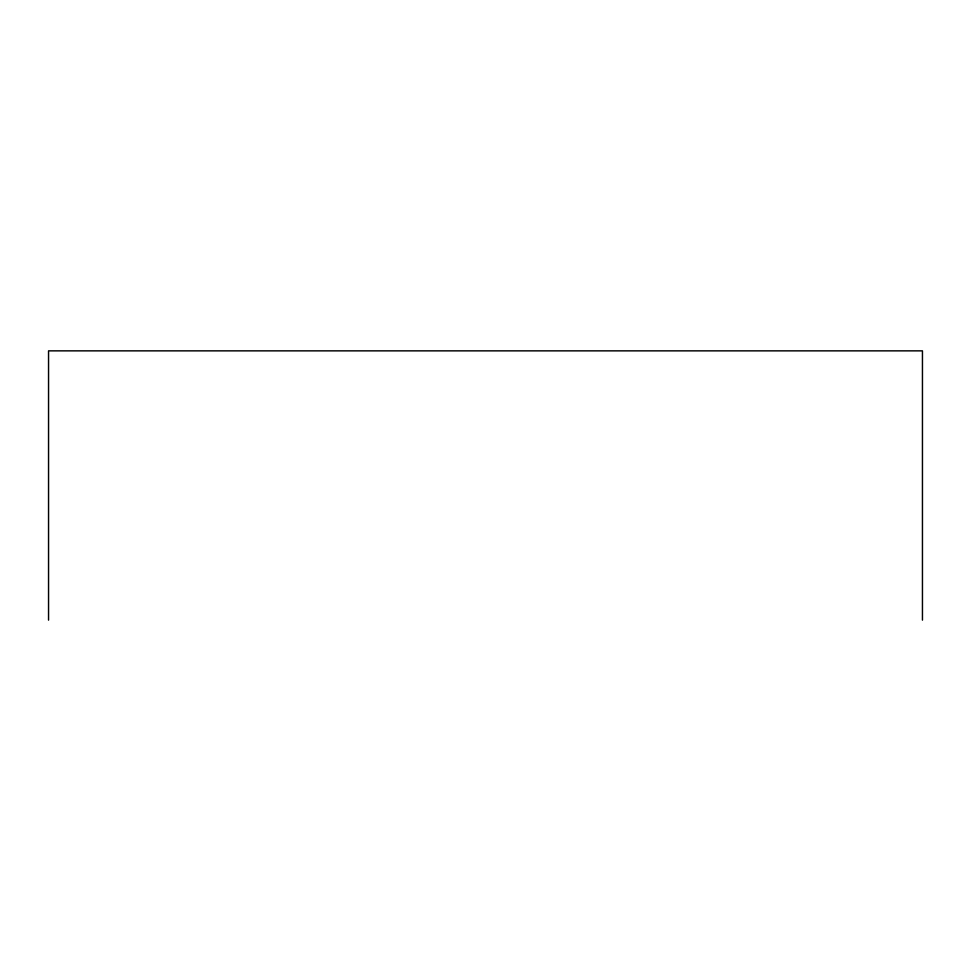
<?xml version="1.0" encoding="UTF-8"?>
<svg xmlns="http://www.w3.org/2000/svg" width="971" height="971" viewBox="0 0 971 971"><rect width="100%" height="100%" fill="white"/><g stroke="black" fill="none" stroke-linecap="round" stroke-linejoin="round"><path stroke-width="1.46" d="M922.45 620.141L922.45 350.859L48.55 350.859L48.55 620.141"/></g></svg>
